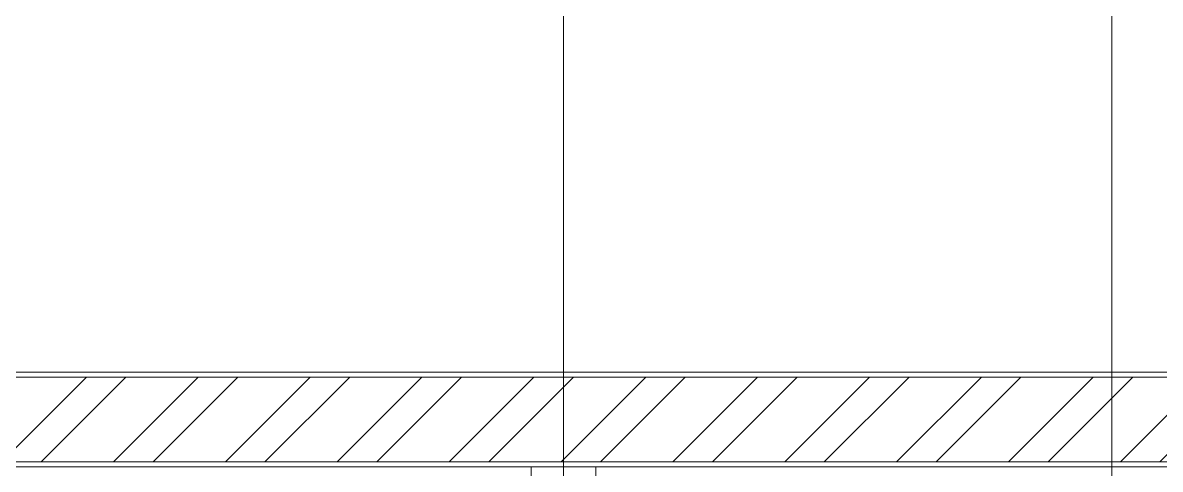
# Model space of a CAD drawing. Header units: millimetres. Extents: x 3546612 to 5615882, y 547008 to 3162891.
# Drawn here: x 5432721 to 5455548, y 2429918 to 2438889 of the extents above; entities that cross this region are included whole.
import ezdxf

# ---------------------------------------------------------------- set-up
doc = ezdxf.new("R2010")
doc.units = ezdxf.units.MM
doc.layers.add('XR-평면도$0$A-CNTL', color=9, linetype='Continuous', lineweight=15)
doc.layers.add('XR-평면도$0$A-ELEV-LIN3', color=9, linetype='Continuous', lineweight=18)
pattern_1 = [(45, (5195882, 1106247), (-1122.532, 1122.532), []), (45, (5195882, 1107040.7), (-1122.532, 1122.532), [])]

# ---------------------------------------------------------------- blocks, each defined once
blk = doc.blocks.new('XR-평면도$0$중심선(210216)')
at = {"layer": 'XR-평면도$0$A-CNTL', "ltscale": 300}
for points in [[(121000, 206000), (121000, -10000)], [(132000, 206000), (132000, -10000)]]:
    blk.add_lwpolyline(points, dxfattribs=at)

msp = doc.modelspace()

# ---------------------------------------------------------------- hatches: boundary and pattern name
at = {"layer": 'XR-평면도$0$A-ELEV-LIN3'}
h = msp.add_hatch(dxfattribs=at)
h.set_pattern_fill('STEEL', color=256, scale=500)
h.set_pattern_definition([(45, (5195882, 1106247), (-1122.532, 1122.532), []), (45, (5195882, 1107040.7), (-1122.532, 1122.532), [])])
h.paths.add_polyline_path([(5322875, 2431767.6), (5322875, 2430067.6), (5456375, 2430067.6), (5456375, 2431767.6)])
h.paths.add_polyline_path([(5364775, 2444667.6), (5364775, 2442967.6), (5498275, 2442967.6), (5498275, 2444667.6)])
h = msp.add_hatch(dxfattribs=at)
h.set_pattern_fill('STEEL', color=256, scale=500)
h.set_pattern_definition(pattern_1)
h.paths.add_polyline_path([(5322875, 2431767.6), (5322875, 2430067.6), (5456375, 2430067.6), (5456375, 2431767.6)])
h.paths.add_polyline_path([(5364775, 2444667.6), (5364775, 2442967.6), (5498275, 2442967.6), (5498275, 2444667.6)])
h = msp.add_hatch(dxfattribs=at)
h.set_pattern_fill('STEEL', color=256, scale=500)
h.set_pattern_definition(pattern_1)
h.paths.add_polyline_path([(5322875, 2431767.6), (5322875, 2430067.6), (5456375, 2430067.6), (5456375, 2431767.6)])
h.paths.add_polyline_path([(5364775, 2444667.6), (5364775, 2442967.6), (5498275, 2442967.6), (5498275, 2444667.6)])

# ---------------------------------------------------------------- linework, layer by layer
for points in [[(5456475, 2429967.6), (5322775, 2429967.6), (5322775, 2431867.6), (5456475, 2431867.6)], [(5456475, 2429967.6), (5322775, 2429967.6), (5322775, 2431867.6), (5456475, 2431867.6)], [(5456475, 2429967.6), (5322775, 2429967.6), (5322775, 2431867.6), (5456475, 2431867.6)], [(5456375, 2430067.6), (5456375, 2431767.6), (5322875, 2431767.6), (5322875, 2430067.6)], [(5456375, 2430067.6), (5456375, 2431767.6), (5322875, 2431767.6), (5322875, 2430067.6)], [(5456375, 2430067.6), (5456375, 2431767.6), (5322875, 2431767.6), (5322875, 2430067.6)]]:
    msp.add_lwpolyline(points, close=True, dxfattribs=at)
msp.add_lwpolyline([(5458075, 2428767.6), (5458075, 2430267.6), (5456475, 2430267.6), (5456475, 2429367.6), (5444225, 2429367.6), (5444225, 2429967.6), (5442925, 2429967.6), (5442925, 2428267.6), (5444025, 2428267.6), (5444025, 2416967.6), (5388125, 2416967.6), (5388125, 2428267.6), (5389225, 2428267.6), (5389225, 2429967.6), (5387925, 2429967.6), (5387925, 2429367.6), (5378225, 2429367.6), (5378225, 2429967.6), (5376925, 2429967.6), (5376925, 2428267.6), (5378025, 2428267.6), (5378025, 2416967.6), (5337575, 2416967.6)], dxfattribs=at)
msp.add_lwpolyline([(5458075, 2428767.6), (5458075, 2430267.6), (5456475, 2430267.6), (5456475, 2429367.6), (5444225, 2429367.6), (5444225, 2429967.6), (5442925, 2429967.6), (5442925, 2428267.6), (5444025, 2428267.6), (5444025, 2416967.6), (5388125, 2416967.6), (5388125, 2428267.6), (5389225, 2428267.6), (5389225, 2429967.6), (5387925, 2429967.6), (5387925, 2429367.6), (5378225, 2429367.6), (5378225, 2429967.6), (5376925, 2429967.6), (5376925, 2428267.6), (5378025, 2428267.6), (5378025, 2416967.6), (5337575, 2416967.6)], dxfattribs=at)
msp.add_lwpolyline([(5458075, 2428767.6), (5458075, 2430267.6), (5456475, 2430267.6), (5456475, 2429367.6), (5444225, 2429367.6), (5444225, 2429967.6), (5442925, 2429967.6), (5442925, 2428267.6), (5444025, 2428267.6), (5444025, 2416967.6), (5388125, 2416967.6), (5388125, 2428267.6), (5389225, 2428267.6), (5389225, 2429967.6), (5387925, 2429967.6), (5387925, 2429367.6), (5378225, 2429367.6), (5378225, 2429967.6), (5376925, 2429967.6), (5376925, 2428267.6), (5378025, 2428267.6), (5378025, 2416967.6), (5337575, 2416967.6)], dxfattribs=at)

# ---------------------------------------------------------------- block references
at = {"layer": 'XR-평면도$0$A-CNTL'}
msp.add_blockref('XR-평면도$0$중심선(210216)', (5322575, 2339367.6), dxfattribs=at)

doc.saveas('drawing.dxf')
